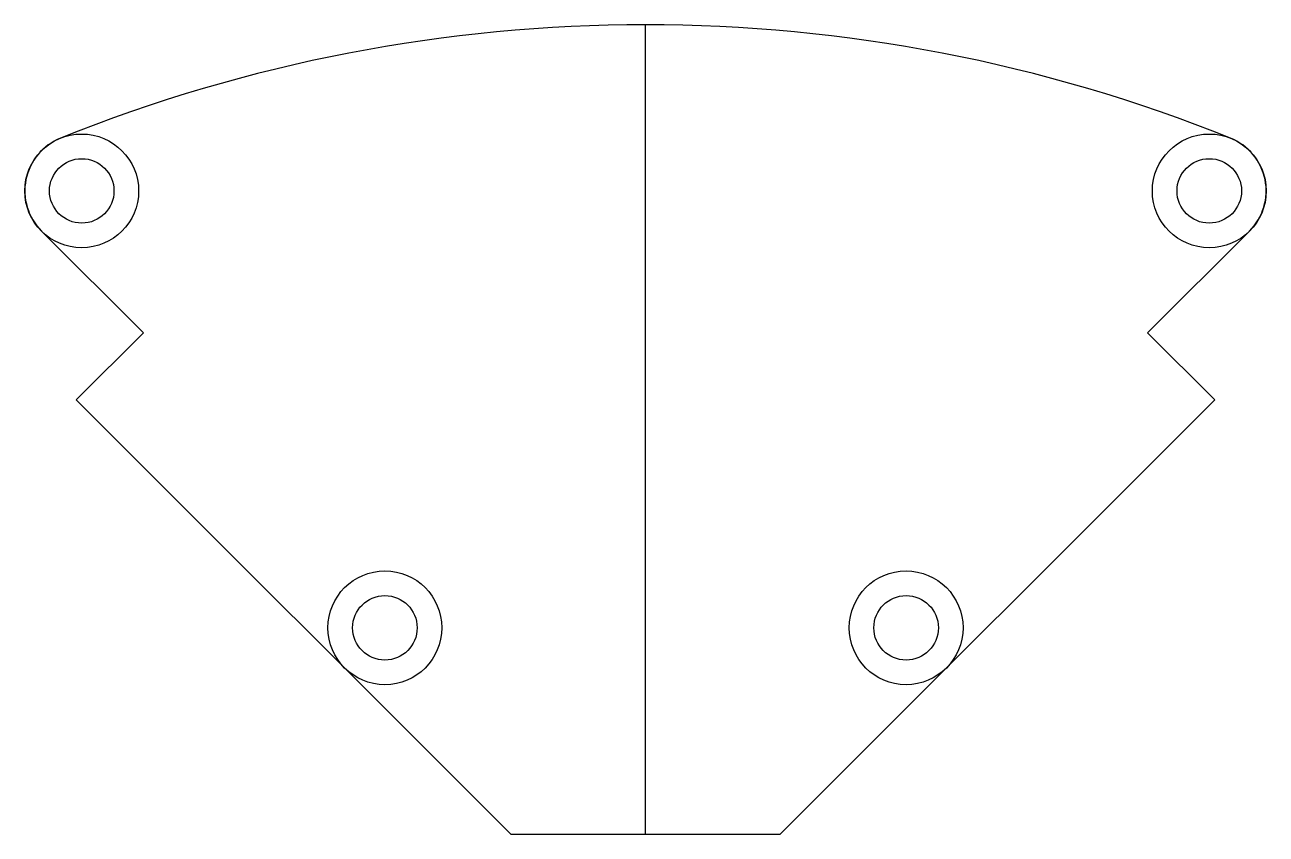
# Model space of a CAD drawing. Header units: millimetres. Extents: x -32.7 to 32.7, y 39.8 to 82.5.
import ezdxf

# ---------------------------------------------------------------- set-up
doc = ezdxf.new("R2010")
doc.units = ezdxf.units.MM
doc.layers.get('0').update_dxf_attribs({"linetype": 'CONTINUOUS'})

msp = doc.modelspace()

# ---------------------------------------------------------------- linework, layer by layer
msp.add_line((0, 39.802), (0, 82.5))
msp.add_lwpolyline([(31.835, 71.617, 0.537613), (30.835, 76.521, 0.193908), (-30.835, 76.521, 0.537613), (-31.835, 71.617), (-26.464, 66.246), (-30, 62.71), (-7.092, 39.802), (7.092, 39.802), (30, 62.71), (26.464, 66.246)], format="xyb", close=True)
for centre, radius in [((-29.714, 73.738), 3), ((29.714, 73.738), 3), ((-29.714, 73.738), 1.7), ((29.714, 73.738), 1.7), ((-13.737, 50.69), 3), ((13.737, 50.69), 3), ((-13.737, 50.69), 1.7), ((13.737, 50.69), 1.7)]:
    msp.add_circle(centre, radius)

doc.saveas('drawing.dxf')
